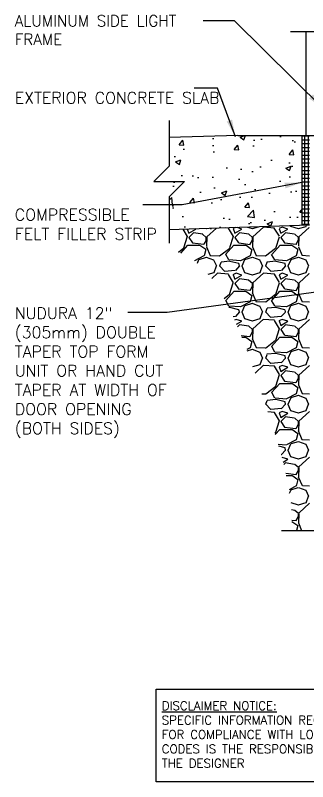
# Model space of a CAD drawing. Header units: inches. Extents: x 125.6 to 180.3, y 131.4 to 211.5.
# Drawn here: x 125.57 to 144.63, y 131.41 to 181.35 of the extents above; entities that cross this region are included whole.
import ezdxf

# ---------------------------------------------------------------- set-up
doc = ezdxf.new("R2010")
doc.units = ezdxf.units.IN
doc.header["$MEASUREMENT"] = 0
for name, color, linetype in [('HATCH', 12, 'Continuous'), ('LINE18', 9, 'Continuous'), ('line25', 2, 'Continuous'), ('LINE50', 5, 'Continuous'), ('LINE9', 9, 'Continuous'), ('TEXT', 4, 'Continuous')]:
    doc.layers.add(name, color=color, linetype=linetype)
doc.styles.add('DIM', font='romans.shx', dxfattribs={"width": 0.7})
doc.styles.add('ROMANS', font='romans.shx', dxfattribs={"height": 0.75})
doc.styles.get("Standard").update_dxf_attribs({"font": 'romans.shx', "height": 0.75})
doc.dimstyles.new('ext_12', dxfattribs={"dimscale": 12, "dimtxt": 0.09375, "dimasz": 0.09375, "dimexe": 0.09375, "dimexo": 0.0625, "dimgap": 0.0625, "dimtad": 1, "dimdec": 1, "dimzin": 3, "dimdsep": 46, "dimlunit": 4, "dimtxsty": 'DIM', "dimcen": 0.09, "dimdle": 0.09375, "dimclrt": 4, "dimadec": 0, "dimazin": 0, "dimtfac": 1, "dimtdec": 1, "dimtmove": 2, "dimatfit": 3, "dimfxl": 1, "dimfrac": 2, "dimtolj": 1, "dimtzin": 0, "dimarcsym": 0})

msp = doc.modelspace()

# ---------------------------------------------------------------- hatches: boundary and pattern name
at = {"layer": 'HATCH'}
h = msp.add_hatch(dxfattribs=at)
h.set_pattern_fill('AR-CONC', color=256, scale=0.5, style=0)
h.set_pattern_definition([(50, (131.9615, 62.2835), (3.5863, -0.31376), [0.375, -4.125]), (355, (131.9615, 62.2835), (-0.69376, 3.76096), [0.3, -3.3]), (100.4514, (132.2603, 62.2573), (2.89255, 3.4472), [0.3187, -3.50571]), (46.184, (131.9615, 63.2835), (5.3362, -0.8276), [0.5625, -6.1875]), (96.6356, (132.406, 63.2145), (4.67331, 4.8706), [0.47805, -5.25856]), (351.184, (131.9615, 63.2835), (4.6733, 4.8706), [0.45, -4.95]), (21, (132.4615, 63.0335), (2.984535, -2.013094), [0.375, -4.125]), (326, (132.4615, 63.0335), (1.21658, 3.62575), [0.3, -3.3]), (71.4514, (132.71, 62.8657), (4.20111, 1.61265), [0.3187, -3.50571]), (37.5, (131.9615, 62.2835), (0.0608, 1.66447), [0, -3.26, 0, -3.35, 0, -3.3125]), (7.5, (131.9615, 62.2835), (1.315348, 1.972059), [0, -1.91, 0, -3.185, 0, -1.2625]), (327.5, (130.8465, 62.2835), (2.669112, -0.112774), [0, -1.25, 0, -3.9, 0, -5.175]), (317.5, (130.3465, 62.2835), (2.91593, 0.500525), [0, -1.625, 0, -2.59, 0, -3.675])])
h.paths.add_polyline_path([(144.253, 173.527), (140.065, 173.527), (135.607, 173.38), (135.607, 172.527), (134.607, 171.527), (136.607, 171.527), (135.607, 170.527), (135.607, 167.377), (144.253, 167.661)])
h = msp.add_hatch(dxfattribs=at)
h.set_pattern_fill('NET', color=256, scale=2, style=0)
h.set_pattern_definition([(0, (23.19025, 15.7411), (0, 0.25), []), (90, (23.19025, 15.7411), (-0.25, 2e-17), [])])
h.paths.add_polyline_path([(144.753, 170.232), (144.253, 170.366), (144.253, 167.661), (144.753, 167.678)])
h.paths.add_polyline_path([(144.753, 172.428), (144.253, 172.517), (144.253, 170.366), (144.753, 170.232)])
h.paths.add_polyline_path([(144.753, 173.527), (144.253, 173.527), (144.253, 172.517), (144.753, 172.428)])
h = msp.add_hatch(dxfattribs=at)
h.set_pattern_fill('GRAVEL', color=256, scale=3, style=0)
h.set_pattern_definition([(228.01279, (2.16, 3), (-24, -27), [0.403608, -39.957264]), (184.96974, (1.89, 2.7), (36, 3), [0.692604, -68.567774]), (132.51045, (1.2, 2.64), (30, -33), [0.488364, -48.348098]), (267.27369, (0.03, 1.89), (3, 60), [0.630714, -62.440674]), (292.833654, (0, 1.26), (-15, 36), [0.618465, -61.22812]), (357.27369, (0.24, 0.69), (-60, 3), [0.630714, -62.440674]), (37.69424, (0.87, 0.66), (-39, -30), [0.834087, -82.574546]), (72.25533, (1.53, 1.17), (21, 66), [0.787464, -77.958964]), (121.429566, (1.77, 1.92), (-24, 39), [0.63285, -62.65222]), (175.23636, (1.44, 2.46), (33, -3), [0.722496, -35.402288]), (222.39744, (0.72, 2.52), (-36, -33), [0.934344, -92.500125]), (138.81407, (3, 1.86), (-21, 18), [0.318903, -31.571534]), (171.469234, (2.76, 2.07), (39, -6), [0.60671, -60.064534]), (225, (2.16, 2.16), (-3e-16, -3), [0.424263, -3.818378]), (203.1986, (1.95, 2.52), (15, 6), [0.228474, -22.618845]), (291.8014, (1.74, 2.43), (-3, 9), [0.32311, -15.832385]), (30.96376, (1.86, 2.13), (9, 6), [0.524787, -16.96807]), (161.56505, (2.31, 2.4), (6, -3), [0.379473, -9.10736]), (16.38954, (0, 2.43), (30, 9), [0.5316, -52.628535]), (70.34618, (0.51, 2.58), (-12, -33), [0.445983, -44.152223]), (293.1986, (2.31, 3), (-6, 15), [0.456945, -22.390374]), (343.61046, (2.49, 2.58), (-30, 9), [0.5316, -52.628535]), (339.44395, (0, 0.57), (-15, 6), [0.51264, -25.11937]), (294.77514, (0.48, 0.39), (-15, 33), [0.429534, -42.52393]), (66.8014, (2.34, 0), (6, 15), [0.456945, -22.390374]), (17.35402, (2.52, 0.42), (-39, -12), [0.502893, -49.78627]), (69.44395, (0.87, 0), (-6, -15), [0.25632, -25.37569]), (101.30993, (2.16, 0), (-3, 12), [0.15297, -15.14409]), (165.96376, (2.13, 0.15), (9, -3), [0.618465, -11.75085]), (186.00901, (1.53, 0.3), (30, 3), [0.57315, -56.74177]), (303.69007, (1.86, 1.86), (-3, 6), [0.432666, -10.383988]), (353.157227, (2.1, 1.5), (51, -6), [0.755382, -74.782688]), (60.9454, (2.85, 1.41), (-12, -21), [0.308868, -30.578022]), (90, (3, 1.68), (-3, 3), [0.18, -2.82]), (120.25644, (1.47, 0.39), (12, -21), [0.416772, -41.26056]), (48.01279, (1.26, 0.75), (24, 27), [0.807216, -39.553656]), (0, (1.8, 1.35), (3, 3), [0.78, -2.22]), (325.30485, (2.58, 1.35), (30, -21), [0.474342, -46.959823]), (254.0546, (2.97, 1.08), (-3, -12), [0.436806, -21.403524]), (207.645975, (2.85, 0.66), (-57, -30), [0.711195, -70.408423]), (175.42608, (2.22, 0.33), (-39, 3), [0.752397, -74.48722])])
edge = h.paths.add_edge_path()
edge.add_spline(control_points=[(135.607, 166.184), (136.148, 165.959), (137.815, 165.265), (140.057, 161.599), (141.946, 155.699), (143.698, 150.638), (143.594, 147.782)], knot_values=[0, 0, 0, 0, 1.733755, 5.339174, 12.148998, 20.755963, 20.755963, 20.755963, 20.755963], degree=3, periodic=0)
edge.add_line((143.594, 147.782), (144.753, 147.782))
edge.add_line((144.753, 147.782), (144.753, 159.402))
edge.add_line((144.753, 159.402), (144.753, 164.027))
edge.add_line((144.753, 164.027), (144.753, 167.678))
edge.add_line((144.753, 167.678), (142.253, 167.596))
edge.add_line((142.253, 167.596), (135.607, 167.377))
edge.add_line((135.607, 167.377), (135.607, 166.184))

# ---------------------------------------------------------------- linework, layer by layer
at = {"layer": 'LINE18'}
msp.add_lwpolyline([(142.911, 147.782), (152.378, 147.782), (153.378, 146.782), (153.378, 148.782), (154.378, 147.782), (162.833, 147.782)], dxfattribs=at)
at = {"layer": 'line25'}
msp.add_line((144.253, 173.527), (144.253, 167.661), dxfattribs=at)
at = {"layer": 'LINE50'}
for p, q in [((140.065, 173.527), (135.607, 173.38)), ((140.065, 173.527), (162.003, 173.527)), ((144.753, 167.678), (135.607, 167.377))]:
    msp.add_line(p, q, dxfattribs=at)
at = {"layer": 'LINE9'}
for p, q in [((143.503, 180.294), (152.503, 180.294)), ((144.503, 180.294), (144.503, 173.527)), ((135.607, 174.502), (135.607, 171.527)), ((134.607, 170.527), (135.607, 171.527)), ((134.607, 170.527), (136.607, 170.527)), ((136.607, 170.527), (135.607, 169.527)), ((135.607, 169.527), (135.607, 166.511))]:
    msp.add_line(p, q, dxfattribs=at)
at = {"layer": 'TEXT'}
msp.add_lwpolyline([(134.747, 137.452), (147.731, 137.452), (147.731, 131.414), (134.747, 131.414)], close=True, dxfattribs=at)

# ---------------------------------------------------------------- texts
at = {"layer": 'TEXT', "attachment_point": 4}
for s, insert, char_height, width in [('ALUMINUM SIDE LIGHT FRAME', (125.535, 180.39), 0.72, 11.86478), ('{\\LDISCLAIMER NOTICE:}\\PSPECIFIC INFORMATION REQUIRED FOR COMPLIANCE WITH LOCAL CODES IS THE RESPONSIBILITY OF THE DESIGNER', (135.114, 134.486), 0.5625, 14.00235)]:
    msp.add_mtext(s, dxfattribs=dict(at, insert=insert, char_height=char_height, width=width))
at = {"layer": 'TEXT', "char_height": 0.75, "attachment_point": 4, "style": 'ROMANS'}
for s, insert, width in [('EXTERIOR CONCRETE SLAB', (125.535, 175.974), 13.36658), ('COMPRESSIBLE FELT FILLER STRIP', (125.535, 167.731), 10.07149), ('NUDURA 12" (305mm) DOUBLE TAPER TOP FORM UNIT OR HAND CUT TAPER AT WIDTH OF DOOR OPENING (BOTH SIDES)', (125.535, 158.064), 11.94467)]:
    msp.add_mtext(s, dxfattribs=dict(at, insert=insert, width=width))

# ---------------------------------------------------------------- leaders
at = {"layer": 'TEXT'}
for points in [[(145.646, 175.277), (139.865, 180.999), (137.808, 180.999)], [(139.914, 173.44), (138.738, 176.613), (137.232, 176.613)], [(144.253, 170.461), (136.455, 169.001), (133.89, 169.001)], [(146.219, 163.457), (135.462, 161.997), (132.897, 161.997)]]:
    msp.add_leader(points, dimstyle='ext_12', override={"dimgap": 0.0625, "dimtad": 0}, dxfattribs=at)

doc.saveas('drawing.dxf')
